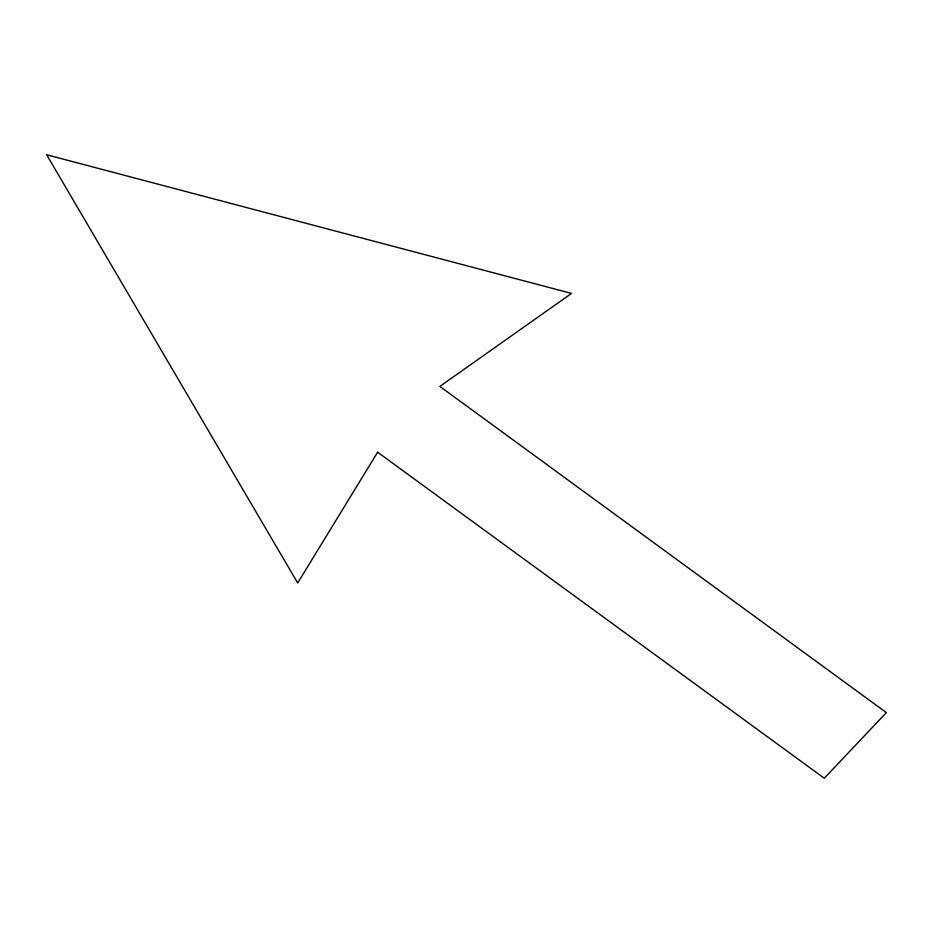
<?xml version="1.0" encoding="UTF-8"?>
<svg xmlns="http://www.w3.org/2000/svg" width="933" height="933" viewBox="0 0 933 933"><rect width="100%" height="100%" fill="white"/><g stroke="black" fill="none" stroke-linecap="round" stroke-linejoin="round"><path stroke-width="1.4" d="M377.632 452.213L297.685 582.997L46.65 154.75L571.532 293.417L439.863 386.402L886.35 712.614L824.282 778.25L377.632 452.213"/></g></svg>
